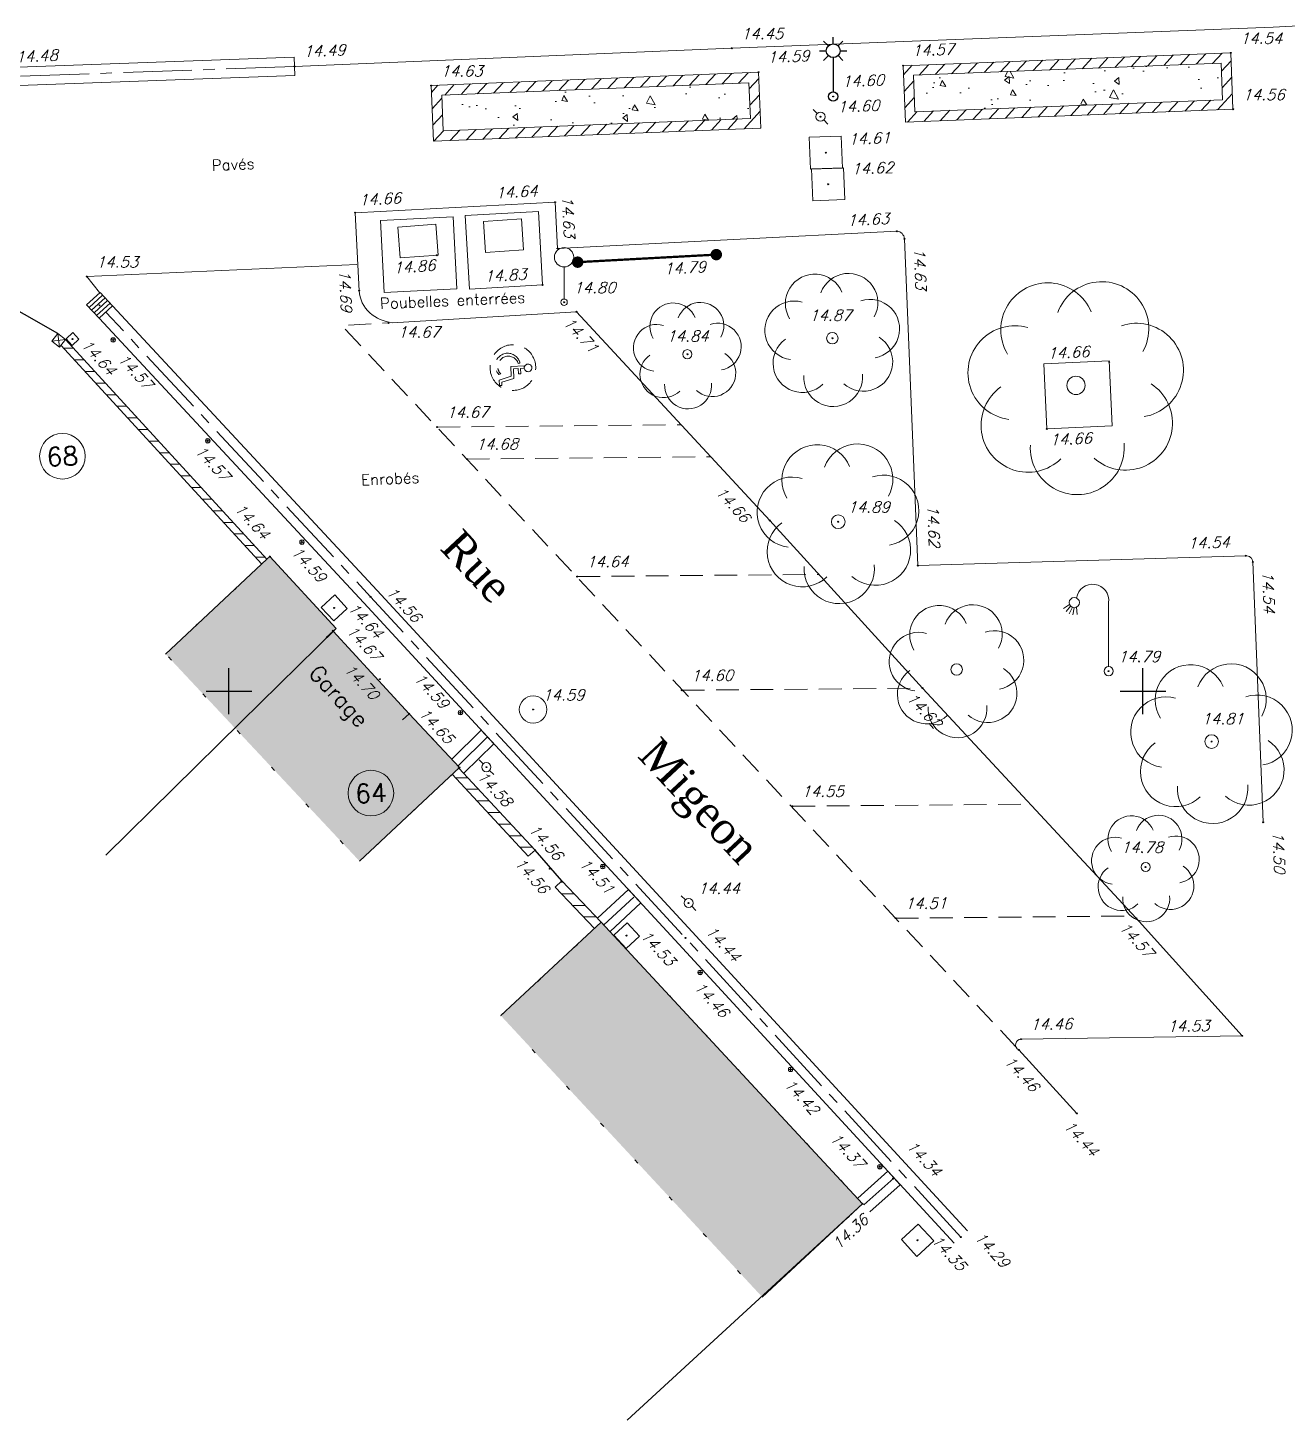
# Model space of a CAD drawing. Header units: metres. Extents: x 1373359 to 1376054, y 5226623 to 5228666.
# Drawn here: x 1375255.6 to 1375283.15, y 5226664.05 to 5226694.52 of the extents above; entities that cross this region are included whole.
import ezdxf
from ezdxf.enums import TextEntityAlignment as Align

# ---------------------------------------------------------------- set-up
doc = ezdxf.new("R2010")
doc.units = ezdxf.units.M
doc.header["$LTSCALE"] = 2
doc.header["$PDMODE"] = 32
doc.header["$PDSIZE"] = 0.02
for name, pattern in [('AXES2', [1.125, 0.75, -0.125, 0.125, -0.125]), ('INTERROMPU2', [0.375, 0.25, -0.125]), ('POINTILLE', [0.25, 0, -0.25])]:
    doc.linetypes.add(name, pattern=pattern)
doc.layers.get('0').update_dxf_attribs({"color": 6})
for name, color, linetype, lineweight in [('ASSEP_P_--GC--', 5, 'Continuous', 9), ('ASSEP_P_AFFCAR', 5, 'Continuous', 0), ('ASSEU_P_AFFCAR', 124, 'Continuous', 9), ('ASSEU_P_AFFRON', 124, 'Continuous', 9), ('CAD_L_PARCELLE', 253, 'Continuous', 0), ('DIVERS_P_POINT', 7, 'Continuous', 9), ('EAU_P_BCR', 4, 'Continuous', 9), ('ECLAI_P_SUPPE1', 6, 'Continuous', 9), ('EV_F_TEXNATSOL', 7, 'Continuous', 0), ('EV_P_ARBRE', 3, 'Continuous', 9), ('FDP_F_BATI', 7, 'Continuous', 9), ('FDP_F_TBATNOM', 7, 'Continuous', 9), ('FDP_F_TBATNUM', 7, 'Continuous', 9), ('FDP_L_BATI', 7, 'Continuous', 9), ('FDP_L_CLOTLEG', 7, 'Continuous', 9), ('FDP_L_HAIE', 3, 'Continuous', 9), ('FDP_L_MURPLEIN', 7, 'Continuous', 9), ('MOB_P_CORBEIL', 7, 'Continuous', 9), ('MOB_P_JARDINIE', 7, 'Continuous', 9), ('MOB_P_OBSBORNF', 7, 'Continuous', 9), ('SIGH _L_LIGNE', 7, 'INTERROMPU2', 9), ('SIGV_P_P-B', 7, 'Continuous', 9), ('VOIE_F_TEXNOM', 7, 'Continuous', 0), ('VOIE_L_BORDREV', 252, 'Continuous', 0), ('VOIE_L_BORDURE', 7, 'Continuous', 9)]:
    doc.layers.add(name, color=color, linetype=linetype, lineweight=lineweight)
for name, color, linetype in [('ECLAI_P_SUPPE0', 6, 'Continuous'), ('FDP_P_SEUILPIE', 7, 'Continuous'), ('MEP_F_CARRO', 7, 'Continuous'), ('TopoAlt', 7, 'Continuous'), ('Topojis', 7, 'Continuous')]:
    doc.layers.add(name, color=color, linetype=linetype)
doc.styles.get("Standard").update_dxf_attribs({"font": 'romans.shx'})
doc.styles.add('TNR', font='TIMES.TTF', dxfattribs={"width": 0.999})
pattern_1 = [(47.573795383, (0, 0), (-0.187489304115, 0.171358573881), [])]
pattern_2 = [(302.0312, (1375293.2492, 5226746.5096), (-0.570923, -1.34705), [0.1524, -1.6764]), (247.0312, (1375293.2492, 5226746.5096), (1.54088, -0.203335), [0.12192, -1.34112]), (352.4822, (1375293.2016, 5226746.3973), (0.96995, -1.55039), [0.12952, -1.42472]), (298.2154, (1375293.6358, 5226746.3842), (-0.988954, -1.959097), [0.2286, -2.5146]), (348.667, (1375293.5534, 5226746.221), (1.29695, -2.41724), [0.19428, -2.13708]), (243.2152, (1375293.6358, 5226746.3842), (1.29694, -2.41724), [0.18288, -2.01168]), (273.0312, (1375293.4764, 5226746.2223), (-1.152404, -0.901368), [0.1524, -1.6764]), (218.0312, (1375293.4764, 5226746.2223), (1.249107, -0.924875), [0.12192, -1.34112]), (323.4826, (1375293.3804, 5226746.1471), (0.096707, -1.82624), [0.12952, -1.42472]), (289.5312, (1375293.2492, 5226746.50957), (0.635824, -0.2321845), [0, -1.324864, 0, -1.36144, 0, -1.3462]), (259.5312, (1375293.2492, 5226746.5096), (0.597444, -0.755729), [0, -0.776224, 0, -1.294384, 0, -0.51308]), (219.5312, (1375293.389, 5226746.9406), (-0.3782307, -1.0176786), [0, -0.508, 0, -1.58496, 0, -2.10312]), (209.5312, (1375293.4517, 5226747.1339), (-0.17209, -1.189985), [0, -0.6604, 0, -1.052576, 0, -1.49352])]
pattern_3 = [(0, (1375239.37378, 5226674.80444), (1e-16, 0.254), [])]

# ---------------------------------------------------------------- blocks, each defined once
blk = doc.blocks.new('Tcpoint')
at = {"color": 0}
blk.add_point((0, 0), dxfattribs=at)
at = {"layer": 'TopoAlt'}
blk.add_attdef('ALT', (0.2, 0.2), '', height=0.24, dxfattribs=at)
blk = doc.blocks.new('CB024')
at = {"color": 0}
blk.add_circle((0, 0), 0.5, dxfattribs=at)
for centre, start, end in [((0.071, 3.409), 354.41036, 183.20297), ((-2.621, 2.181), 45.83893, 234.63154), ((2.71, 2.07), 302.98179, 131.7744), ((-3.34, -0.689), 97.2675, 286.06011), ((3.308, -0.828), 251.55321, 80.34582), ((-1.543, -3.041), 148.69607, 337.48868), ((1.415, -3.102), 200.12464, 28.91725)]:
    blk.add_arc(centre, 2.57, start, end, dxfattribs=at)
blk = doc.blocks.new('l003')
at = {"color": 0}
for points in [[(-0.855244, 1.462269), (-0.984837, 1.372556)], [(-0.830421, 1.422331), (-0.931041, 1.303495)], [(-0.792944, 1.396773), (-0.86024, 1.256612)], [(-0.752708, 1.388229), (-0.78082, 1.234594)], [(-0.700628, 1.399688), (-0.684459, 1.240974)], [(0, 0.1), (0, 1.5)]]:
    blk.add_lwpolyline(points, dxfattribs=at)
for centre, radius in [((-0.75, 1.5), 0.111803), ((0, 0), 0.1)]:
    blk.add_circle(centre, radius, dxfattribs=at)
blk.add_arc((-0.35, 1.55), 0.353553, 351.869898, 171.869898, dxfattribs=at)
blk = doc.blocks.new('gd05')
blk.add_lwpolyline([(0, 0), (0, 1), (1, 1), (1, 0)], close=True)
blk = doc.blocks.new('gd06')
blk.add_line((0, 0), (0, 0))
blk.add_lwpolyline([(-0.5, -0.5), (-0.5, 0.5), (0.5, 0.5), (0.5, -0.5)], close=True)
blk = doc.blocks.new('a001')
at = {"color": 0}
for points in [[(0.160355, 0.160355), (0.070711, 0.070711)], [(-0.070711, -0.070711), (-0.160355, -0.160355)]]:
    blk.add_lwpolyline(points, dxfattribs=at)
blk.add_circle((0, 0), 0.1, dxfattribs=at)
blk = doc.blocks.new('l009')
at = {"color": 0}
for points in [[(0, 1.15), (0, 1.3)], [(-0.3, 1), (-0.15, 1)], [(-0.212132, 1.212132), (-0.106066, 1.106066)], [(0.212132, 1.212132), (0.106066, 1.106066)], [(0.15, 1), (0.3, 1)], [(-0.106066, 0.893934), (-0.212132, 0.787868)], [(0, 0.85), (0, 0.85), (0, 0.1)], [(0.106066, 0.893934), (0.212132, 0.787868)]]:
    blk.add_lwpolyline(points, dxfattribs=at)
for centre, radius in [((0, 1), 0.15), ((0, 0), 0.1)]:
    blk.add_circle(centre, radius, dxfattribs=at)
blk = doc.blocks.new('r023')
at = {"color": 0, "linetype": 'Continuous'}
blk.add_line((0, 0.773), (0, 0.07), dxfattribs=at)
blk.add_circle((0, 0.984), 0.211, dxfattribs=at)
at = {"color": 0}
blk.add_circle((0, 0), 0.07, dxfattribs=at)
blk = doc.blocks.new('u014')
at = {"color": 0}
blk.add_line((0, 0), (0, 0), dxfattribs=at)
blk.add_circle((0, 0), 0.3, dxfattribs=at)
blk = doc.blocks.new('CB006')
at = {"color": 0}
for p, q in [((-0.039996, 0.19998), (-0.039996, -0.19998)), ((0.039996, 0.19998), (0.039996, -0.19998)), ((0.039996, -0.19998), (0.039996, -0.19998))]:
    blk.add_line(p, q, dxfattribs=at)
for points in [[(-0.19998, -0.19998), (0.19998, -0.19998), (0.19998, 0.19998), (-0.19998, 0.19998), (-0.19998, -0.19998)], [(-0.119988, 0.19998), (-0.119988, -0.19998)], [(0.119988, 0.19998), (0.119988, -0.19998)]]:
    blk.add_lwpolyline(points, dxfattribs=at)
blk.add_point((0, 0), dxfattribs=at)
blk = doc.blocks.new('CB022')
at = {"color": 0}
blk.add_lwpolyline([(0, 0.5, -1.000317), (0, -0.5, -1.000317), (0, 0.5), (0, -0.5)], format="xyb", dxfattribs=at)
blk.add_lwpolyline([(0.5, 0), (-0.5, 0)], dxfattribs=at)
blk = doc.blocks.new('CB015')
at = {"color": 0}
blk.add_line((0, 0), (0, 0), dxfattribs=at)
blk.add_lwpolyline([(-0.25, -0.25), (-0.25, 0.25), (0.25, 0.25), (0.25, -0.25)], close=True, dxfattribs=at)
blk = doc.blocks.new('CB014')
at = {"color": 0}
blk.add_line((0, 0), (0, 0), dxfattribs=at)
blk.add_lwpolyline([(-0.2, -0.2), (-0.2, 0.2), (0.2, 0.2), (0.2, -0.2)], close=True, dxfattribs=at)
blk = doc.blocks.new('szpoint')
at = {"color": 0}
blk.add_point((0, 0), dxfattribs=at)
blk = doc.blocks.new('CB012')
at = {"color": 0}
blk.add_line((0, 0), (0, 0), dxfattribs=at)
blk.add_lwpolyline([(-0.1, -0.1), (-0.1, 0.1), (0.1, 0.1), (0.1, -0.1)], close=True, dxfattribs=at)
blk = doc.blocks.new('GeoRond')
at = {"const_width": 0.499}
blk.add_lwpolyline([(-0.2505, 0, 1), (0.2505, 0, 1)], format="xyb", close=True, dxfattribs=at)
blk = doc.blocks.new('m017')
for points in [[(0, 0.5, -1.000317), (0, -0.5, -1.000317), (0, 0.5)], [(-0.088, 0.12, 0.925596), (0.005, -0.328, 0.15097), (0.128, -0.272), (0.14, -0.312, -0.984304), (-0.237, 0.083, -0.156658), (-0.088, 0.158), (-0.088, 0.12)]]:
    blk.add_lwpolyline(points, format="xyb")
for points in [[(0, 0.253), (-0.017, 0.257), (-0.042, 0.276), (-0.051, 0.291), (-0.06, 0.306), (-0.064, 0.337), (-0.06, 0.353), (-0.056, 0.37), (-0.037, 0.395), (-0.022, 0.404), (-0.007, 0.413), (0.024, 0.417), (0.04, 0.413), (0.057, 0.409), (0.082, 0.39), (0.091, 0.375), (0.1, 0.361), (0.104, 0.329), (0.1, 0.313), (0.096, 0.296), (0.077, 0.271), (0.062, 0.262), (0.048, 0.253), (0.016, 0.249), (0, 0.253)], [(-0.027, 0.249), (0.025, 0.249), (0.025, 0.169), (0.145, 0.169), (0.145, 0.117), (0.025, 0.117), (0.025, 0.009), (0.238, 0.009), (0.31, -0.253), (0.381, -0.253), (0.381, -0.309), (0.261, -0.309), (0.19, -0.047), (-0.026, -0.047), (-0.026, 0.253)]]:
    blk.add_lwpolyline(points)

msp = doc.modelspace()

# ---------------------------------------------------------------- hatches: boundary and pattern name
at = {"layer": 'FDP_F_BATI'}
for points in [[(1375263.948, 5226679.505), (1375262.279, 5226681.313), (1375262.346, 5226681.374), (1375262.117, 5226681.622), (1375262.104, 5226681.622), (1375262.104, 5226681.636), (1375260.893, 5226682.944), (1375260.834, 5226682.89), (1375258.615, 5226680.813), (1375262.858, 5226676.28), (1375265.048, 5226678.33)], [(1375268.148, 5226674.941), (1375273.867, 5226668.782), (1375271.669, 5226666.741), (1375265.95, 5226672.899)]]:
    msp.add_hatch(color=9, dxfattribs=at).paths.add_polyline_path(points)
at = {"layer": 'FDP_L_HAIE'}
h = msp.add_hatch(dxfattribs=at)
h.set_pattern_fill('AR-CONC', color=256, scale=0.008, style=0)
h.set_pattern_definition(pattern_2)
h.paths.add_polyline_path([(1375281.74, 5226692.945), (1375281.709, 5226693.741), (1375274.981, 5226693.478), (1375275.012, 5226692.682)])
h = msp.add_hatch(dxfattribs=at)
h.set_pattern_fill('AR-CONC', color=256, scale=0.008, style=0)
h.set_pattern_definition(pattern_2)
h.paths.add_polyline_path([(1375271.411, 5226692.536), (1375271.379, 5226693.315), (1375264.656, 5226693.042), (1375264.688, 5226692.263)])
at = {"layer": 'FDP_L_MURPLEIN'}
h = msp.add_hatch(dxfattribs=at)
h.set_pattern_fill('ANSI31', color=256, scale=0.08, angle=315, style=0)
h.set_pattern_definition(pattern_3)
h.paths.add_polyline_path([(1375256.427, 5226687.696), (1375256.326, 5226687.569), (1375260.718, 5226682.78), (1375260.834, 5226682.89)])
h = msp.add_hatch(dxfattribs=at)
h.set_pattern_fill('ANSI31', color=256, scale=0.08, angle=315, style=0)
h.set_pattern_definition(pattern_3)
h.paths.add_polyline_path([(1375265.034, 5226678.317), (1375264.887, 5226678.18), (1375266.551, 5226676.386), (1375266.698, 5226676.522)])
h = msp.add_hatch(dxfattribs=at)
h.set_pattern_fill('ANSI31', color=256, scale=0.08, angle=315, style=0)
h.set_pattern_definition(pattern_3)
h.paths.add_polyline_path([(1375267.287, 5226675.849), (1375267.142, 5226675.712), (1375268.002, 5226674.804), (1375268.148, 5226674.941)])
at = {"layer": 'MOB_P_JARDINIE'}
h = msp.add_hatch(dxfattribs=at)
h.set_pattern_fill('ANSI31', color=256, scale=0.08, style=0)
h.set_pattern_definition(pattern_1)
h.paths.add_polyline_path([(1375281.92, 5226693.97), (1375274.753, 5226693.689), (1375274.801, 5226692.454), (1375281.968, 5226692.734)])
h.paths.add_polyline_path([(1375281.709, 5226693.741), (1375281.74, 5226692.945), (1375275.012, 5226692.682), (1375274.981, 5226693.478)], flags=16)
h = msp.add_hatch(dxfattribs=at)
h.set_pattern_fill('ANSI31', color=256, scale=0.08, style=0)
h.set_pattern_definition(pattern_1)
h.paths.add_polyline_path([(1375271.59, 5226693.544), (1375264.427, 5226693.253), (1375264.477, 5226692.034), (1375271.64, 5226692.325)])
h.paths.add_polyline_path([(1375271.379, 5226693.315), (1375271.411, 5226692.536), (1375264.688, 5226692.263), (1375264.656, 5226693.042)], flags=16)

# ---------------------------------------------------------------- linework, layer by layer
at = {"layer": 'CAD_L_PARCELLE', "flags": 128}
for points in [[(1375262.346, 5226681.374), (1375260.268, 5226679.328), (1375257.308, 5226676.414)], [(1375273.867, 5226668.782), (1375268.713, 5226664.046)]]:
    msp.add_lwpolyline(points, dxfattribs=at)
at = {"layer": 'FDP_F_BATI', "color": 255, "linetype": 'POINTILLE', "ltscale": 2, "flags": 128}
for points in [[(1375260.834, 5226682.89), (1375260.893, 5226682.944), (1375262.346, 5226681.374), (1375262.279, 5226681.313), (1375263.948, 5226679.505), (1375265.048, 5226678.33), (1375262.858, 5226676.28), (1375258.615, 5226680.813)], [(1375268.148, 5226674.941), (1375273.867, 5226668.782), (1375271.669, 5226666.741), (1375265.95, 5226672.899)]]:
    msp.add_lwpolyline(points, close=True, dxfattribs=at)
at = {"layer": 'FDP_F_TBATNUM'}
for centre in [(1375256.358, 5226685.14), (1375263.108, 5226677.769)]:
    msp.add_circle(centre, 0.499, dxfattribs=at)
at = {"layer": 'FDP_L_BATI'}
for points in [[(1375262.132, 5226681.178), (1375262.279, 5226681.313), (1375262.346, 5226681.374), (1375260.893, 5226682.944), (1375260.834, 5226682.89), (1375258.615, 5226680.813)], [(1375262.858, 5226676.28), (1375265.048, 5226678.33), (1375263.948, 5226679.505), (1375263.801, 5226679.37)], [(1375271.669, 5226666.741), (1375273.867, 5226668.782), (1375268.148, 5226674.941), (1375265.95, 5226672.899)]]:
    msp.add_lwpolyline(points, dxfattribs=at)
at = {"layer": 'FDP_L_CLOTLEG', "const_width": 0.05, "flags": 128}
msp.add_lwpolyline([(1375270.665, 5226689.554), (1375267.632, 5226689.389)], dxfattribs=at)
at = {"layer": 'FDP_L_MURPLEIN'}
for p, q in [((1375256.123, 5226687.66), (1375256.257, 5226687.83)), ((1375256.123, 5226687.66), (1375256.427, 5226687.696)), ((1375256.257, 5226687.83), (1375256.427, 5226687.696)), ((1375256.427, 5226687.696), (1375256.257, 5226687.83)), ((1375256.257, 5226687.83), (1375256.293, 5226687.526)), ((1375256.427, 5226687.696), (1375256.293, 5226687.526)), ((1375256.293, 5226687.526), (1375256.123, 5226687.66))]:
    msp.add_line(p, q, dxfattribs=at)
at = {"layer": 'FDP_L_MURPLEIN', "flags": 128}
for points in [[(1375260.834, 5226682.89), (1375256.427, 5226687.696)], [(1375260.718, 5226682.78), (1375256.326, 5226687.569)], [(1375264.887, 5226678.18), (1375266.551, 5226676.386), (1375266.698, 5226676.522), (1375265.032, 5226678.318)], [(1375268.148, 5226674.941), (1375267.287, 5226675.849), (1375267.142, 5226675.712), (1375268.002, 5226674.804)]]:
    msp.add_lwpolyline(points, dxfattribs=at)
at = {"layer": 'FDP_P_SEUILPIE', "flags": 128}
for points in [[(1375256.257, 5226687.83), (1375254.059, 5226689.077)], [(1375263.948, 5226679.505), (1375262.279, 5226681.313)], [(1375267.287, 5226675.849), (1375266.698, 5226676.522)]]:
    msp.add_lwpolyline(points, dxfattribs=at)
at = {"layer": 'MEP_F_CARRO'}
for p, q in [((1375260, 5226679.5), (1375260, 5226680.5)), ((1375280, 5226679.5), (1375280, 5226680.5)), ((1375259.5, 5226680), (1375260.5, 5226680)), ((1375279.5, 5226680), (1375280.5, 5226680))]:
    msp.add_line(p, q, dxfattribs=at)
at = {"layer": 'MOB_P_JARDINIE'}
for points in [[(1375281.968, 5226692.734), (1375274.801, 5226692.454), (1375274.753, 5226693.689), (1375281.92, 5226693.97)], [(1375271.64, 5226692.325), (1375264.477, 5226692.034), (1375264.427, 5226693.253), (1375271.59, 5226693.544)], [(1375281.74, 5226692.945), (1375275.012, 5226692.682), (1375274.981, 5226693.478), (1375281.709, 5226693.741)], [(1375271.411, 5226692.536), (1375264.688, 5226692.263), (1375264.656, 5226693.042), (1375271.379, 5226693.315)]]:
    msp.add_lwpolyline(points, close=True, dxfattribs=at)
at = {"layer": 'SIGH _L_LIGNE', "flags": 128}
for points in [[(1375277.221, 5226672.213), (1375262.472, 5226688.003), (1375263.494, 5226688.06)], [(1375264.557, 5226685.781), (1375269.896, 5226685.83)], [(1375265.204, 5226685.081), (1375270.543, 5226685.13)], [(1375267.622, 5226682.508), (1375272.909, 5226682.556)], [(1375269.91, 5226680.019), (1375275.175, 5226680.068)], [(1375272.33, 5226677.481), (1375277.532, 5226677.528)], [(1375274.589, 5226675.031), (1375279.806, 5226675.079)]]:
    msp.add_lwpolyline(points, dxfattribs=at)
at = {"layer": 'VOIE_L_BORDREV', "flags": 128}
msp.add_lwpolyline([(1375262.801, 5226689.337), (1375256.89, 5226689.072), (1375257.169, 5226688.725)], dxfattribs=at)
at = {"layer": 'VOIE_L_BORDURE'}
for points in [[(1375261.439, 5226693.672), (1375271.003, 5226694.071), (1375282.848, 5226694.532), (1375285.052, 5226694.652), (1375286.935, 5226694.705)], [(1375276.161, 5226668.187), (1375270.139, 5226674.734), (1375263.244, 5226682.203), (1375257.453, 5226688.434), (1375257.16, 5226688.161), (1375262.951, 5226681.931), (1375269.845, 5226674.463), (1375275.867, 5226667.916)], [(1375265.138, 5226678.204), (1375265.795, 5226678.85), (1375265.523, 5226679.144), (1375264.879, 5226678.51)], [(1375268.339, 5226674.739), (1375269.013, 5226675.365), (1375268.743, 5226675.661), (1375268.064, 5226675.029)], [(1375274.024, 5226668.607), (1375274.688, 5226669.198), (1375274.417, 5226669.493), (1375273.758, 5226668.905)]]:
    msp.add_lwpolyline(points, dxfattribs=at)
msp.add_lwpolyline([(1375249.379, 5226692.971), (1375255.21, 5226693.249), (1375261.446, 5226693.472), (1375261.432, 5226693.872), (1375255.194, 5226693.648), (1375249.36, 5226693.371)], close=True, dxfattribs=at)
at = {"layer": 'VOIE_L_BORDURE', "linetype": 'AXES2', "flags": 128}
for points in [[(1375261.439, 5226693.672), (1375255.202, 5226693.449), (1375249.37, 5226693.171)], [(1375276.014, 5226668.052), (1375269.992, 5226674.599), (1375263.097, 5226682.067), (1375257.307, 5226688.297)], [(1375265.016, 5226678.364), (1375265.659, 5226678.997)], [(1375268.202, 5226674.884), (1375268.857, 5226675.493)], [(1375273.891, 5226668.757), (1375274.552, 5226669.345)]]:
    msp.add_lwpolyline(points, dxfattribs=at)
at = {"layer": 'VOIE_L_BORDURE', "flags": 128}
msp.add_lwpolyline([(1375282.629, 5226677.13), (1375282.402, 5226682.827, 0.429775), (1375282.247, 5226682.963), (1375275.073, 5226682.748), (1375274.779, 5226689.9, 0.389325), (1375274.615, 5226690.065), (1375267.193, 5226689.688), (1375267.137, 5226690.702), (1375262.763, 5226690.472), (1375262.851, 5226688.765, 0.203027), (1375263.086, 5226688.28, 0.15081), (1375263.572, 5226688.064), (1375267.603, 5226688.304), (1375271.839, 5226683.732), (1375275.175, 5226680.068), (1375279.849, 5226675.032), (1375282.174, 5226672.456), (1375277.334, 5226672.384, 0.789569), (1375277.282, 5226672.149), (1375278.556, 5226670.759)], format="xyb", dxfattribs=at)

# ---------------------------------------------------------------- block references
at = {"layer": 'ASSEP_P_--GC--', "yscale": -1.00000000009757, "rotation": 312.9044427614947}
msp.add_blockref('CB006', (1375257.171, 5226688.444), dxfattribs=at)
at = {"layer": 'ASSEP_P_AFFCAR', "yscale": -0.9999999999287777, "rotation": 312.5239343618472}
msp.add_blockref('CB012', (1375256.579, 5226687.707), dxfattribs=at)
at = {"layer": 'ASSEU_P_AFFCAR'}
for name, p, yscale, rotation in [('CB014', (1375262.304, 5226681.822), -1.000000000240155, 312.7836229710327), ('CB014', (1375268.702, 5226674.65), -1.000000000237426, 312.8422297342148), ('CB015', (1375275.07, 5226667.983), -0.9999999999936029, 312.6082603267401)]:
    msp.add_blockref(name, p, dxfattribs=dict(at, yscale=yscale, rotation=rotation))
at = {"layer": 'ASSEU_P_AFFRON', "yscale": -1}
msp.add_blockref('u014', (1375266.655, 5226679.598), dxfattribs=at)
at = {"layer": 'DIVERS_P_POINT', "xscale": 0.7000000000069051, "yscale": -0.6999999999990661, "rotation": 2.239329582681985}
for p in [(1375273.06, 5226691.785), (1375273.11, 5226691.093)]:
    msp.add_blockref('gd06', p, dxfattribs=at)
at = {"layer": 'EAU_P_BCR', "yscale": -1}
for p in [(1375272.945, 5226692.572), (1375265.634, 5226678.337), (1375270.058, 5226675.362)]:
    msp.add_blockref('a001', p, dxfattribs=at)
at = {"layer": 'ECLAI_P_SUPPE0'}
msp.add_blockref('l009', (1375273.222, 5226693.015), dxfattribs=at)
at = {"layer": 'ECLAI_P_SUPPE1'}
msp.add_blockref('l003', (1375279.248, 5226680.438), dxfattribs=at)
at = {"layer": 'EV_P_ARBRE'}
for p, xscale, yscale in [((1375273.204, 5226687.724), 0.25, -0.25), ((1375278.534, 5226686.692), 0.4, -0.4), ((1375270.033, 5226687.374), 0.2, -0.2), ((1375273.333, 5226683.709), 0.3, -0.3), ((1375275.924, 5226680.473), 0.25, -0.25), ((1375281.503, 5226678.897), 0.3, -0.3), ((1375280.057, 5226676.15), 0.2, -0.2)]:
    msp.add_blockref('CB024', p, dxfattribs=dict(at, xscale=xscale, yscale=yscale))
at = {"layer": 'FDP_L_CLOTLEG', "rotation": 183.1134582890856}
for p, xscale, yscale, zscale in [((1375267.632, 5226689.389), 0.25, 0.25, 0.25), ((1375270.665, 5226689.554), 0.2499999999999999, 0.2499999999999999, 0.2499999999999999)]:
    msp.add_blockref('GeoRond', p, dxfattribs=dict(at, xscale=xscale, yscale=yscale, zscale=zscale))
at = {"layer": 'MOB_P_CORBEIL'}
for p, xscale, yscale, rotation in [((1375266.863, 5226688.89), 1.612714614095942, 1.604133804844588, 93.21397864000404), ((1375264.906, 5226690.382), 1.579046045807509, -1.593003200645478, 272.9833266130121), ((1375263.698, 5226690.158), 0.8340526686797995, -0.6763317783595291, 4.091485107125178), ((1375265.568, 5226690.277), 0.8340526686797995, -0.6763317783595291, 4.091485107125178)]:
    msp.add_blockref('gd05', p, dxfattribs=dict(at, xscale=xscale, yscale=yscale, rotation=rotation))
at = {"layer": 'MOB_P_OBSBORNF', "xscale": 0.1, "yscale": -0.1}
for p in [(1375257.468, 5226687.686), (1375259.538, 5226685.479), (1375261.599, 5226683.263), (1375265.067, 5226679.529), (1375268.179, 5226676.16), (1375270.312, 5226673.844), (1375272.291, 5226671.723), (1375274.243, 5226669.592)]:
    msp.add_blockref('CB022', p, dxfattribs=at)
at = {"layer": 'SIGH _L_LIGNE', "rotation": 272.1918180331432}
msp.add_blockref('m017', (1375266.214, 5226687.082), dxfattribs=at)
at = {"layer": 'SIGV_P_P-B'}
msp.add_blockref('r023', (1375267.334, 5226688.512), dxfattribs=at)
at = {"layer": 'Topojis'}
ref = msp.add_blockref('Tcpoint', (1375271.003, 5226694.071), dxfattribs=at)
ref.add_attrib('ALT', '14.45', (1375271.203, 5226694.271), dxfattribs={"layer": 'TopoAlt', "height": 0.24, "oblique": 18})
ref = msp.add_blockref('Tcpoint', (1375281.92, 5226693.97), dxfattribs=at)
ref.add_attrib('ALT', '14.54', (1375282.12, 5226694.17), dxfattribs={"layer": 'TopoAlt', "height": 0.24, "oblique": 18})
ref = msp.add_blockref('Tcpoint', (1375261.439, 5226693.672), dxfattribs=dict(at, rotation=2.239329582650399))
ref.add_attrib('ALT', '14.49', (1375261.631, 5226693.88), dxfattribs={"layer": 'TopoAlt', "height": 0.24, "rotation": 2.2393, "oblique": 18})
ref = msp.add_blockref('Tcpoint', (1375274.753, 5226693.689), dxfattribs=dict(at, rotation=2.239680688853057))
ref.add_attrib('ALT', '14.57', (1375274.945, 5226693.897), dxfattribs={"layer": 'TopoAlt', "height": 0.24, "rotation": 2.2397, "oblique": 18})
ref = msp.add_blockref('Tcpoint', (1375255.202, 5226693.449), dxfattribs=dict(at, rotation=2.724226446453523))
ref.add_attrib('ALT', '14.48', (1375255.336, 5226693.76), dxfattribs={"layer": 'TopoAlt', "height": 0.24, "rotation": 2.7242, "oblique": 18})
ref = msp.add_blockref('Tcpoint', (1375271.59, 5226693.544), dxfattribs=dict(at, rotation=2.239680688853057))
ref.add_attrib('ALT', '14.59', (1375271.782, 5226693.752), dxfattribs={"layer": 'TopoAlt', "height": 0.24, "rotation": 2.2397, "oblique": 18})
ref = msp.add_blockref('Tcpoint', (1375264.427, 5226693.253), dxfattribs=at)
ref.add_attrib('ALT', '14.63', (1375264.627, 5226693.453), dxfattribs={"layer": 'TopoAlt', "height": 0.24, "oblique": 18})
ref = msp.add_blockref('Tcpoint', (1375273.222, 5226693.015), dxfattribs=dict(at, rotation=2.239680688853057))
ref.add_attrib('ALT', '14.60', (1375273.414, 5226693.223), dxfattribs={"layer": 'TopoAlt', "height": 0.24, "rotation": 2.2397, "oblique": 18})
ref = msp.add_blockref('Tcpoint', (1375281.975, 5226692.734), dxfattribs=at)
ref.add_attrib('ALT', '14.56', (1375282.175, 5226692.934), dxfattribs={"layer": 'TopoAlt', "height": 0.24, "oblique": 18})
ref = msp.add_blockref('Tcpoint', (1375272.945, 5226692.572), dxfattribs=dict(at, rotation=2.239680688853057))
ref.add_attrib('ALT', '14.60', (1375273.312, 5226692.666), dxfattribs={"layer": 'TopoAlt', "height": 0.24, "rotation": 2.2397, "oblique": 18})
ref = msp.add_blockref('Tcpoint', (1375273.06, 5226691.785), dxfattribs=dict(at, rotation=2.239329525932634))
ref.add_attrib('ALT', '14.61', (1375273.554, 5226691.96), dxfattribs={"layer": 'TopoAlt', "height": 0.24, "rotation": 2.2393, "oblique": 18})
ref = msp.add_blockref('Tcpoint', (1375273.11, 5226691.093), dxfattribs=dict(at, rotation=2.239329525932634))
ref.add_attrib('ALT', '14.62', (1375273.621, 5226691.309), dxfattribs={"layer": 'TopoAlt', "height": 0.24, "rotation": 2.2393, "oblique": 18})
ref = msp.add_blockref('Tcpoint', (1375267.137, 5226690.702), dxfattribs=dict(at, rotation=3.005074005023006))
ref.add_attrib('ALT', '14.64', (1375265.834, 5226690.784), dxfattribs={"layer": 'TopoAlt', "height": 0.24, "rotation": 3.0051, "oblique": 18})
ref = msp.add_blockref('Tcpoint', (1375262.763, 5226690.472), dxfattribs=dict(at, rotation=3.005074000243717))
ref.add_attrib('ALT', '14.66', (1375262.848, 5226690.628), dxfattribs={"layer": 'TopoAlt', "height": 0.24, "rotation": 3.0051, "oblique": 18})
ref = msp.add_blockref('Tcpoint', (1375267.193, 5226689.688), dxfattribs=dict(at, rotation=273.2018889272417))
ref.add_attrib('ALT', '14.63', (1375267.284, 5226690.846), dxfattribs={"layer": 'TopoAlt', "height": 0.24, "rotation": 273.2019, "oblique": 18})
ref = msp.add_blockref('Tcpoint', (1375274.615, 5226690.065), dxfattribs=dict(at, rotation=2.902558967153797))
ref.add_attrib('ALT', '14.63', (1375273.528, 5226690.181), dxfattribs={"layer": 'TopoAlt', "height": 0.24, "rotation": 2.9026, "oblique": 18})
ref = msp.add_blockref('Tcpoint', (1375274.779, 5226689.9), dxfattribs=dict(at, rotation=272.3503497152736))
ref.add_attrib('ALT', '14.63', (1375274.987, 5226689.708), dxfattribs={"layer": 'TopoAlt', "height": 0.24, "rotation": 272.3503, "oblique": 18})
ref = msp.add_blockref('Tcpoint', (1375256.89, 5226689.072), dxfattribs=at)
ref.add_attrib('ALT', '14.53', (1375257.09, 5226689.272), dxfattribs={"layer": 'TopoAlt', "height": 0.24, "oblique": 18})
ref = msp.add_blockref('Tcpoint', (1375264.548, 5226689.541), dxfattribs=dict(at, rotation=4.091485108202057))
ref.add_attrib('ALT', '14.86', (1375263.601, 5226689.14), dxfattribs={"layer": 'TopoAlt', "height": 0.24, "rotation": 4.0915, "oblique": 18})
ref = msp.add_blockref('Tcpoint', (1375270.665, 5226689.554), dxfattribs=dict(at, rotation=3.113458306158239))
ref.add_attrib('ALT', '14.79', (1375269.518, 5226689.121), dxfattribs={"layer": 'TopoAlt', "height": 0.24, "rotation": 3.1135, "oblique": 18})
ref = msp.add_blockref('Tcpoint', (1375266.863, 5226688.89), dxfattribs=dict(at, rotation=3.213978687066465))
ref.add_attrib('ALT', '14.83', (1375265.593, 5226688.956), dxfattribs={"layer": 'TopoAlt', "height": 0.24, "rotation": 3.214, "oblique": 18})
ref = msp.add_blockref('Tcpoint', (1375262.851, 5226688.765), dxfattribs=dict(at, rotation=272.9510614737597))
ref.add_attrib('ALT', '14.69', (1375262.409, 5226689.224), dxfattribs={"layer": 'TopoAlt', "height": 0.24, "rotation": 272.9511, "oblique": 18})
ref = msp.add_blockref('Tcpoint', (1375267.334, 5226688.512), dxfattribs=at)
ref.add_attrib('ALT', '14.80', (1375267.534, 5226688.712), dxfattribs={"layer": 'TopoAlt', "height": 0.24, "oblique": 18})
ref = msp.add_blockref('Tcpoint', (1375267.603, 5226688.304), dxfattribs=dict(at, rotation=312.8185433557207))
ref.add_attrib('ALT', '14.71', (1375267.298, 5226688.059), dxfattribs={"layer": 'TopoAlt', "height": 0.24, "rotation": 312.8185, "oblique": 18})
ref = msp.add_blockref('Tcpoint', (1375273.204, 5226687.724), dxfattribs=at)
ref.add_attrib('ALT', '14.87', (1375272.695, 5226688.107), dxfattribs={"layer": 'TopoAlt', "height": 0.24, "oblique": 18})
ref = msp.add_blockref('Tcpoint', (1375263.494, 5226688.06), dxfattribs=at)
ref.add_attrib('ALT', '14.67', (1375263.69, 5226687.739), dxfattribs={"layer": 'TopoAlt', "height": 0.24, "oblique": 18})
ref = msp.add_blockref('Tcpoint', (1375256.579, 5226687.707), dxfattribs=dict(at, rotation=312.5239343732676))
ref.add_attrib('ALT', '14.64', (1375256.748, 5226687.572), dxfattribs={"layer": 'TopoAlt', "height": 0.24, "rotation": 312.5239, "oblique": 18})
ref = msp.add_blockref('Tcpoint', (1375257.468, 5226687.686), dxfattribs=dict(at, rotation=312.9044427614947))
ref.add_attrib('ALT', '14.57', (1375257.549, 5226687.258), dxfattribs={"layer": 'TopoAlt', "height": 0.24, "rotation": 312.9044, "oblique": 18})
ref = msp.add_blockref('Tcpoint', (1375270.033, 5226687.374), dxfattribs=at)
ref.add_attrib('ALT', '14.84', (1375269.571, 5226687.651), dxfattribs={"layer": 'TopoAlt', "height": 0.24, "oblique": 18})
ref = msp.add_blockref('Tcpoint', (1375279.264, 5226687.204), dxfattribs=dict(at, rotation=2.588562379889251))
ref.add_attrib('ALT', '14.66', (1375277.91, 5226687.273), dxfattribs={"layer": 'TopoAlt', "height": 0.24, "rotation": 2.5886, "oblique": 18})
ref = msp.add_blockref('Tcpoint', (1375264.557, 5226685.781), dxfattribs=dict(at, rotation=0.5254120712637737))
ref.add_attrib('ALT', '14.67', (1375264.756, 5226685.982), dxfattribs={"layer": 'TopoAlt', "height": 0.24, "rotation": 0.5254, "oblique": 18})
ref = msp.add_blockref('Tcpoint', (1375277.894, 5226685.74), dxfattribs=dict(at, rotation=2.588562379889251))
ref.add_attrib('ALT', '14.66', (1375277.962, 5226685.381), dxfattribs={"layer": 'TopoAlt', "height": 0.24, "rotation": 2.5886, "oblique": 18})
ref = msp.add_blockref('Tcpoint', (1375259.538, 5226685.479), dxfattribs=dict(at, rotation=312.9044427614947))
ref.add_attrib('ALT', '14.57', (1375259.239, 5226685.249), dxfattribs={"layer": 'TopoAlt', "height": 0.24, "rotation": 312.9044, "oblique": 18})
ref = msp.add_blockref('Tcpoint', (1375265.204, 5226685.081), dxfattribs=dict(at, rotation=0.5254120712637737))
ref.add_attrib('ALT', '14.68', (1375265.402, 5226685.283), dxfattribs={"layer": 'TopoAlt', "height": 0.24, "rotation": 0.5254, "oblique": 18})
ref = msp.add_blockref('Tcpoint', (1375271.839, 5226683.732), dxfattribs=dict(at, rotation=312.3088346703687))
ref.add_attrib('ALT', '14.66', (1375270.626, 5226684.351), dxfattribs={"layer": 'TopoAlt', "height": 0.24, "rotation": 312.3088, "oblique": 18})
ref = msp.add_blockref('Tcpoint', (1375260.893, 5226682.944), dxfattribs=dict(at, rotation=312.5239343732676))
ref.add_attrib('ALT', '14.64', (1375260.105, 5226683.984), dxfattribs={"layer": 'TopoAlt', "height": 0.24, "rotation": 312.5239, "oblique": 18})
ref = msp.add_blockref('Tcpoint', (1375273.333, 5226683.709), dxfattribs=at)
ref.add_attrib('ALT', '14.89', (1375273.533, 5226683.909), dxfattribs={"layer": 'TopoAlt', "height": 0.24, "oblique": 18})
ref = msp.add_blockref('Tcpoint', (1375275.073, 5226682.748), dxfattribs=dict(at, rotation=272.3503496886156))
ref.add_attrib('ALT', '14.62', (1375275.283, 5226684.079), dxfattribs={"layer": 'TopoAlt', "height": 0.24, "rotation": 272.3503, "oblique": 18})
ref = msp.add_blockref('Tcpoint', (1375261.599, 5226683.263), dxfattribs=dict(at, rotation=312.9044427614947))
ref.add_attrib('ALT', '14.59', (1375261.346, 5226683.038), dxfattribs={"layer": 'TopoAlt', "height": 0.24, "rotation": 312.9044, "oblique": 18})
ref = msp.add_blockref('Tcpoint', (1375282.247, 5226682.963), dxfattribs=dict(at, rotation=1.717405555637941))
ref.add_attrib('ALT', '14.54', (1375280.977, 5226683.116), dxfattribs={"layer": 'TopoAlt', "height": 0.24, "rotation": 1.7174, "oblique": 18})
ref = msp.add_blockref('Tcpoint', (1375267.622, 5226682.508), dxfattribs=dict(at, rotation=0.5254120712637737))
ref.add_attrib('ALT', '14.64', (1375267.82, 5226682.71), dxfattribs={"layer": 'TopoAlt', "height": 0.24, "rotation": 0.5254, "oblique": 18})
ref = msp.add_blockref('Tcpoint', (1375282.402, 5226682.827), dxfattribs=dict(at, rotation=272.2775002109113))
ref.add_attrib('ALT', '14.54', (1375282.61, 5226682.635), dxfattribs={"layer": 'TopoAlt', "height": 0.24, "rotation": 272.2775, "oblique": 18})
ref = msp.add_blockref('Tcpoint', (1375263.097, 5226682.067), dxfattribs=dict(at, rotation=312.9044427614947))
ref.add_attrib('ALT', '14.56', (1375263.424, 5226682.161), dxfattribs={"layer": 'TopoAlt', "height": 0.24, "rotation": 312.9044, "oblique": 18})
ref = msp.add_blockref('Tcpoint', (1375262.304, 5226681.822), dxfattribs=dict(at, rotation=312.7836229710327))
ref.add_attrib('ALT', '14.64', (1375262.587, 5226681.811), dxfattribs={"layer": 'TopoAlt', "height": 0.24, "rotation": 312.7836, "oblique": 18})
ref = msp.add_blockref('Tcpoint', (1375262.271, 5226681.322), dxfattribs=dict(at, rotation=312.7836229710327))
ref.add_attrib('ALT', '14.67', (1375262.554, 5226681.311), dxfattribs={"layer": 'TopoAlt', "height": 0.24, "rotation": 312.7836, "oblique": 18})
ref = msp.add_blockref('Tcpoint', (1375279.248, 5226680.438), dxfattribs=at)
ref.add_attrib('ALT', '14.79', (1375279.448, 5226680.638), dxfattribs={"layer": 'TopoAlt', "height": 0.24, "oblique": 18})
ref = msp.add_blockref('Tcpoint', (1375263.306, 5226680.262), dxfattribs=dict(at, rotation=312.7046860781309))
ref.add_attrib('ALT', '14.70', (1375262.502, 5226680.469), dxfattribs={"layer": 'TopoAlt', "height": 0.24, "rotation": 312.7047, "oblique": 18})
ref = msp.add_blockref('Tcpoint', (1375269.91, 5226680.019), dxfattribs=dict(at, rotation=0.5254120712637737))
ref.add_attrib('ALT', '14.60', (1375270.108, 5226680.221), dxfattribs={"layer": 'TopoAlt', "height": 0.24, "rotation": 0.5254, "oblique": 18})
ref = msp.add_blockref('Tcpoint', (1375265.067, 5226679.529), dxfattribs=dict(at, rotation=312.9044427614947))
ref.add_attrib('ALT', '14.59', (1375264.03, 5226680.272), dxfattribs={"layer": 'TopoAlt', "height": 0.24, "rotation": 312.9044, "oblique": 18})
ref = msp.add_blockref('Tcpoint', (1375275.175, 5226680.068), dxfattribs=dict(at, rotation=312.8697929000925))
ref.add_attrib('ALT', '14.62', (1375274.809, 5226679.841), dxfattribs={"layer": 'TopoAlt', "height": 0.24, "rotation": 312.8698, "oblique": 18})
ref = msp.add_blockref('Tcpoint', (1375266.655, 5226679.598), dxfattribs=at)
ref.add_attrib('ALT', '14.59', (1375266.855, 5226679.798), dxfattribs={"layer": 'TopoAlt', "height": 0.24, "oblique": 18})
ref = msp.add_blockref('Tcpoint', (1375263.948, 5226679.505), dxfattribs=dict(at, rotation=313.1053242816851))
ref.add_attrib('ALT', '14.65', (1375264.137, 5226679.503), dxfattribs={"layer": 'TopoAlt', "height": 0.24, "rotation": 313.1053, "oblique": 18})
ref = msp.add_blockref('Tcpoint', (1375281.503, 5226678.897), dxfattribs=at)
ref.add_attrib('ALT', '14.81', (1375281.281, 5226679.276), dxfattribs={"layer": 'TopoAlt', "height": 0.24, "oblique": 18})
for p in [(1375265.032, 5226678.318), (1375265.634, 5226678.337)]:
    msp.add_blockref('szpoint', p, dxfattribs=at)
ref = msp.add_blockref('Tcpoint', (1375265.048, 5226678.33), dxfattribs=dict(at, rotation=313.1053242816851))
ref.add_attrib('ALT', '14.58', (1375265.411, 5226678.124), dxfattribs={"layer": 'TopoAlt', "height": 0.24, "rotation": 313.1053, "oblique": 18})
ref = msp.add_blockref('Tcpoint', (1375272.33, 5226677.481), dxfattribs=dict(at, rotation=0.5254120712637737))
ref.add_attrib('ALT', '14.55', (1375272.528, 5226677.683), dxfattribs={"layer": 'TopoAlt', "height": 0.24, "rotation": 0.5254, "oblique": 18})
ref = msp.add_blockref('Tcpoint', (1375282.629, 5226677.13), dxfattribs=dict(at, rotation=272.2774999976365))
ref.add_attrib('ALT', '14.50', (1375282.836, 5226676.938), dxfattribs={"layer": 'TopoAlt', "height": 0.24, "rotation": 272.2775, "oblique": 18})
ref = msp.add_blockref('Tcpoint', (1375266.698, 5226676.522), dxfattribs=dict(at, rotation=311.244382026651))
ref.add_attrib('ALT', '14.56', (1375266.54, 5226676.969), dxfattribs={"layer": 'TopoAlt', "height": 0.24, "rotation": 311.2444, "oblique": 18})
ref = msp.add_blockref('Tcpoint', (1375280.057, 5226676.15), dxfattribs=at)
ref.add_attrib('ALT', '14.78', (1375279.513, 5226676.465), dxfattribs={"layer": 'TopoAlt', "height": 0.24, "oblique": 18})
ref = msp.add_blockref('Tcpoint', (1375267.023, 5226676.114), dxfattribs=dict(at, rotation=311.244382026651))
ref.add_attrib('ALT', '14.56', (1375266.233, 5226676.235), dxfattribs={"layer": 'TopoAlt', "height": 0.24, "rotation": 311.2444, "oblique": 18})
ref = msp.add_blockref('Tcpoint', (1375268.179, 5226676.16), dxfattribs=dict(at, rotation=312.6082603267401))
ref.add_attrib('ALT', '14.51', (1375267.645, 5226676.217), dxfattribs={"layer": 'TopoAlt', "height": 0.24, "rotation": 312.6083, "oblique": 18})
ref = msp.add_blockref('Tcpoint', (1375270.058, 5226675.362), dxfattribs=at)
ref.add_attrib('ALT', '14.44', (1375270.258, 5226675.562), dxfattribs={"layer": 'TopoAlt', "height": 0.24, "oblique": 18})
ref = msp.add_blockref('Tcpoint', (1375274.589, 5226675.031), dxfattribs=dict(at, rotation=0.5254120712637737))
ref.add_attrib('ALT', '14.51', (1375274.787, 5226675.233), dxfattribs={"layer": 'TopoAlt', "height": 0.24, "rotation": 0.5254, "oblique": 18})
ref = msp.add_blockref('Tcpoint', (1375279.849, 5226675.032), dxfattribs=dict(at, rotation=312.0631694478985))
ref.add_attrib('ALT', '14.57', (1375279.459, 5226674.827), dxfattribs={"layer": 'TopoAlt', "height": 0.24, "rotation": 312.0632, "oblique": 18})
ref = msp.add_blockref('Tcpoint', (1375268.702, 5226674.65), dxfattribs=dict(at, rotation=312.8825509631073))
ref.add_attrib('ALT', '14.53', (1375268.984, 5226674.64), dxfattribs={"layer": 'TopoAlt', "height": 0.24, "rotation": 312.8826, "oblique": 18})
ref = msp.add_blockref('Tcpoint', (1375269.992, 5226674.599), dxfattribs=dict(at, rotation=312.6082603267401))
ref.add_attrib('ALT', '14.44', (1375270.412, 5226674.739), dxfattribs={"layer": 'TopoAlt', "height": 0.24, "rotation": 312.6083, "oblique": 18})
ref = msp.add_blockref('Tcpoint', (1375270.312, 5226673.844), dxfattribs=dict(at, rotation=312.6082603267401))
ref.add_attrib('ALT', '14.46', (1375270.159, 5226673.516), dxfattribs={"layer": 'TopoAlt', "height": 0.24, "rotation": 312.6083, "oblique": 18})
ref = msp.add_blockref('Tcpoint', (1375277.334, 5226672.384), dxfattribs=dict(at, rotation=0.8538271989253448))
ref.add_attrib('ALT', '14.46', (1375277.531, 5226672.587), dxfattribs={"layer": 'TopoAlt', "height": 0.24, "rotation": 0.8538, "oblique": 18})
ref = msp.add_blockref('Tcpoint', (1375282.174, 5226672.456), dxfattribs=dict(at, rotation=0.8538270440461543))
ref.add_attrib('ALT', '14.53', (1375280.531, 5226672.546), dxfattribs={"layer": 'TopoAlt', "height": 0.24, "rotation": 0.8538, "oblique": 18})
ref = msp.add_blockref('Tcpoint', (1375277.282, 5226672.149), dxfattribs=dict(at, rotation=312.5303382004546))
ref.add_attrib('ALT', '14.46', (1375276.943, 5226671.891), dxfattribs={"layer": 'TopoAlt', "height": 0.24, "rotation": 312.5303, "oblique": 18})
ref = msp.add_blockref('Tcpoint', (1375272.291, 5226671.723), dxfattribs=dict(at, rotation=312.6082603267401))
ref.add_attrib('ALT', '14.42', (1375272.129, 5226671.388), dxfattribs={"layer": 'TopoAlt', "height": 0.24, "rotation": 312.6083, "oblique": 18})
ref = msp.add_blockref('Tcpoint', (1375278.556, 5226670.759), dxfattribs=dict(at, rotation=312.5303382004546))
ref.add_attrib('ALT', '14.44', (1375278.244, 5226670.479), dxfattribs={"layer": 'TopoAlt', "height": 0.24, "rotation": 312.5303, "oblique": 18})
ref = msp.add_blockref('Tcpoint', (1375274.243, 5226669.592), dxfattribs=dict(at, rotation=312.6082603267401))
ref.add_attrib('ALT', '14.37', (1375273.134, 5226670.209), dxfattribs={"layer": 'TopoAlt', "height": 0.24, "rotation": 312.6083, "oblique": 18})
ref = msp.add_blockref('Tcpoint', (1375274.537, 5226669.332), dxfattribs=dict(at, rotation=312.6082603267401))
ref.add_attrib('ALT', '14.34', (1375274.808, 5226670.037), dxfattribs={"layer": 'TopoAlt', "height": 0.24, "rotation": 312.6083, "oblique": 18})
ref = msp.add_blockref('Tcpoint', (1375273.867, 5226668.782), dxfattribs=dict(at, rotation=42.8825509704386))
ref.add_attrib('ALT', '14.36', (1375273.336, 5226667.761), dxfattribs={"layer": 'TopoAlt', "height": 0.24, "rotation": 42.8826, "oblique": 18})
ref = msp.add_blockref('Tcpoint', (1375275.07, 5226667.983), dxfattribs=dict(at, rotation=312.6082603267401))
ref.add_attrib('ALT', '14.35', (1375275.353, 5226667.971), dxfattribs={"layer": 'TopoAlt', "height": 0.24, "rotation": 312.6083, "oblique": 18})
ref = msp.add_blockref('Tcpoint', (1375276.014, 5226668.052), dxfattribs=dict(at, rotation=312.6082603267401))
ref.add_attrib('ALT', '14.29', (1375276.297, 5226668.04), dxfattribs={"layer": 'TopoAlt', "height": 0.24, "rotation": 312.6083, "oblique": 18})
at = {"layer": 'VOIE_L_BORDREV', "xscale": 1.42572880623159, "yscale": -1.434852601071069, "rotation": 92.58856234865341}
msp.add_blockref('gd05', (1375277.894, 5226685.74), dxfattribs=at)

# ---------------------------------------------------------------- texts
at = {"layer": 'EV_F_TEXNATSOL'}
for s, p in [('Pavés', (1375259.631, 5226691.387, -14.421)), ('Poubelles enterrées', (1375263.312, 5226688.364, -14.421)), ('Enrobés', (1375262.897, 5226684.503, -14.421))]:
    msp.add_text(s, height=0.24, rotation=2.4328, dxfattribs=at).set_placement(p)
at = {"layer": 'FDP_F_TBATNOM'}
msp.add_text('Garage', height=0.35, rotation=312.7047, dxfattribs=at).set_placement((1375261.723, 5226680.373, -14.421))
at = {"layer": 'FDP_F_TBATNUM'}
for s, p in [('68', (1375256.358, 5226685.14)), ('64', (1375263.108, 5226677.769))]:
    msp.add_text(s, height=0.406, rotation=2.3569, dxfattribs=at).set_placement(p, align=Align.MIDDLE_CENTER)
at = {"layer": 'VOIE_F_TEXNOM', "style": 'TNR', "width": 0.999}
for s, p in [('Rue', (1375264.595, 5226683.116)), ('Migeon', (1375268.922, 5226678.568))]:
    msp.add_text(s, height=0.7, rotation=313.0495, dxfattribs=at).set_placement(p)

doc.saveas('drawing.dxf')
